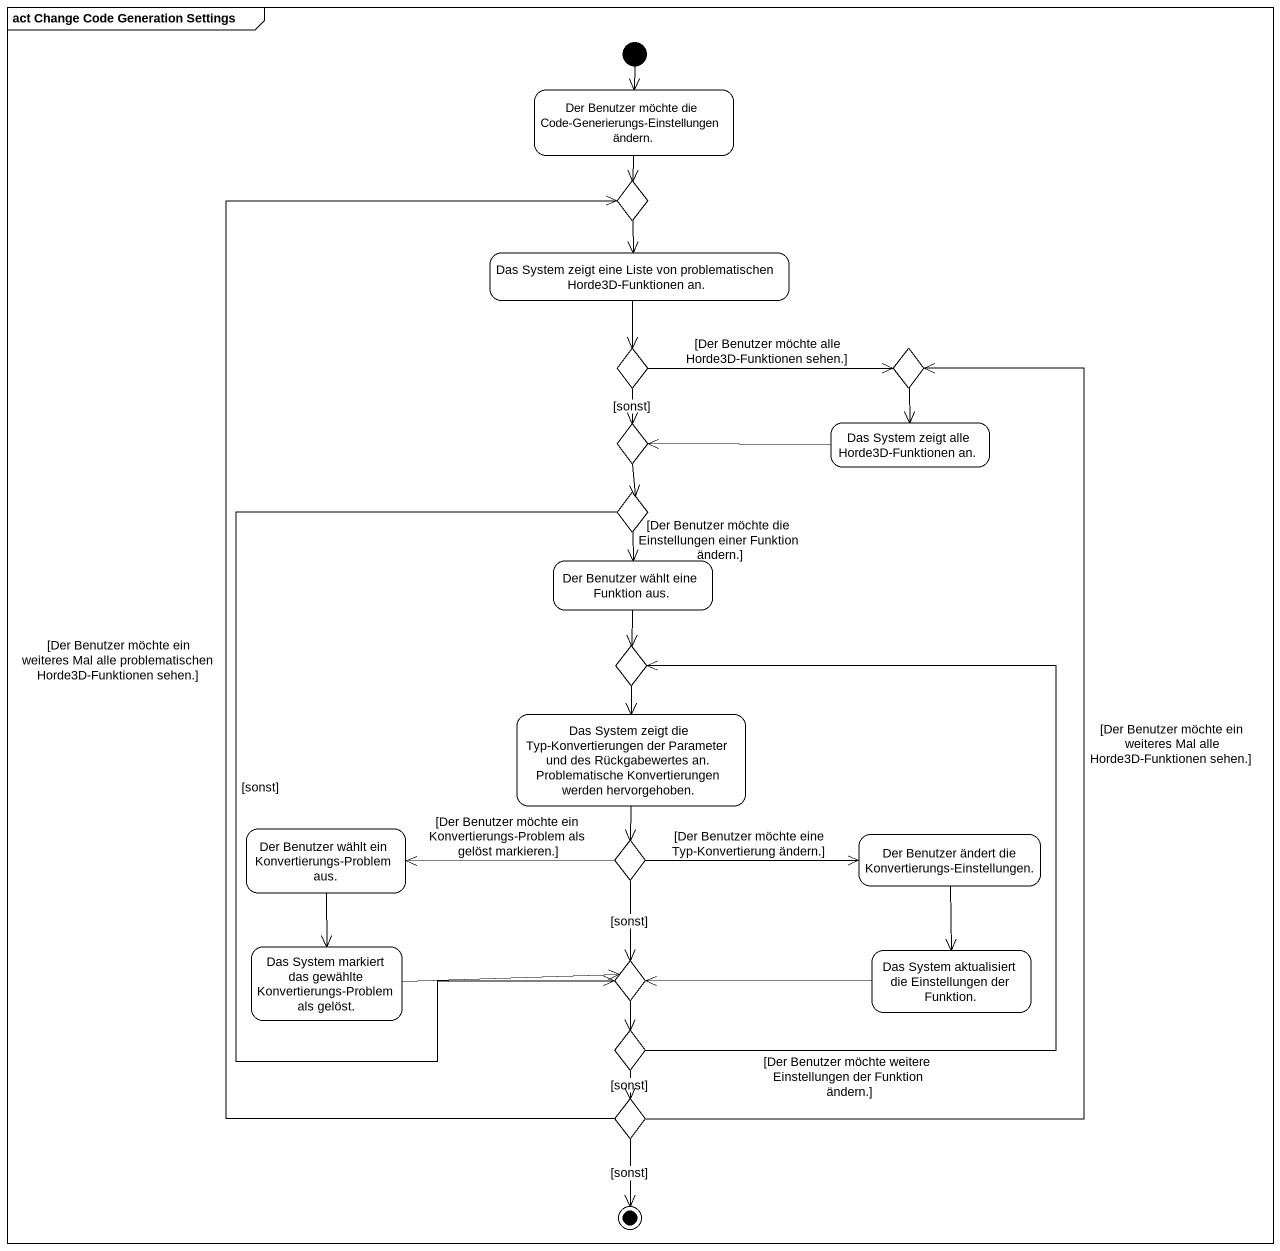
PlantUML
@startuml
mainframe act Change Code Generation Settings
hide empty description
state "Der Benutzer möchte die Code-Generierungs-Einstellungen ändern." as Der_Benutzer_möchte_die
state choice1 <<choice>>
state "Das System zeigt eine Liste von problematischen Horde3D-Funktionen an." as Das_System_zeigt_eine_Liste
state choice2 <<choice>>
state choice3 <<choice>>
state choice4 <<choice>>
state "Das System zeigt alle Horde3D-Funktionen an." as Das_System_zeigt_alle
state choice5 <<choice>>
state "Der Benutzer wählt eine Funktion aus." as Der_Benutzer_wählt_eine
state choice6 <<choice>>
state "Das System zeigt die Typ-Konvertierungen der Parameter und des Rückgabewertes an. Problematische Konvertierungen werden hervorgehoben." as Das_System_zeigt_die_Typ
state "Der Benutzer wählt ein Konvertierungs-Problem aus." as Der_Benutzer_wählt_ein
state choice7 <<choice>>
state "Der Benutzer ändert die Konvertierungs-Einstellungen." as Der_Benutzer_ändert_die
state "Das System markiert das gewählte Konvertierungs-Problem als gelöst." as Das_System_markiert_das
state "Das System aktualisiert die Einstellungen der Funktion." as Das_System_aktualisiert_die
state choice8 <<choice>>
state choice9 <<choice>>
state choice10 <<choice>>
[*] --> Der_Benutzer_möchte_die
Der_Benutzer_möchte_die --> choice1
choice1 --> Das_System_zeigt_eine_Liste
Das_System_zeigt_eine_Liste --> choice2
choice2 -right-> choice3 : [Der Benutzer möchte alle Horde3D-Funktionen sehen.]
choice2 --> choice4 : [sonst]
choice3 --> Das_System_zeigt_alle
choice4 --> choice5
Das_System_zeigt_alle -left-> choice4
choice5 --> Der_Benutzer_wählt_eine : [Der Benutzer möchte die Einstellungen einer Funktion ändern.]
choice5 --> choice8 : [sonst]
Der_Benutzer_wählt_eine --> choice6
choice6 --> Das_System_zeigt_die_Typ
Das_System_zeigt_die_Typ --> choice7
Der_Benutzer_wählt_ein --> Das_System_markiert_das
choice7 -left-> Der_Benutzer_wählt_ein : [Der Benutzer möchte ein Konvertierungs-Problem als gelöst markieren.]
choice7 -right-> Der_Benutzer_ändert_die : [Der Benutzer möchte eine Typ-Konvertierung ändern.]
choice7 --> choice8 : [sonst]
Der_Benutzer_ändert_die --> Das_System_aktualisiert_die
Das_System_markiert_das -right-> choice8
Das_System_aktualisiert_die -left-> choice8
choice8 --> choice9
choice9 -up-> choice6 : [Der Benutzer möchte weitere Einstellungen der Funktion ändern.]
choice9 --> choice10 : [sonst]
choice10 -up-> choice1 : [Der Benutzer möchte ein weiteres Mal alle problematischen Horde3D-Funktionen sehen.]
choice10 -up-> choice3 : [Der Benutzer möchte ein weiteres Mal alle Horde3D-Funktionen sehen.]
choice10 --> [*] : [sonst]
@enduml
